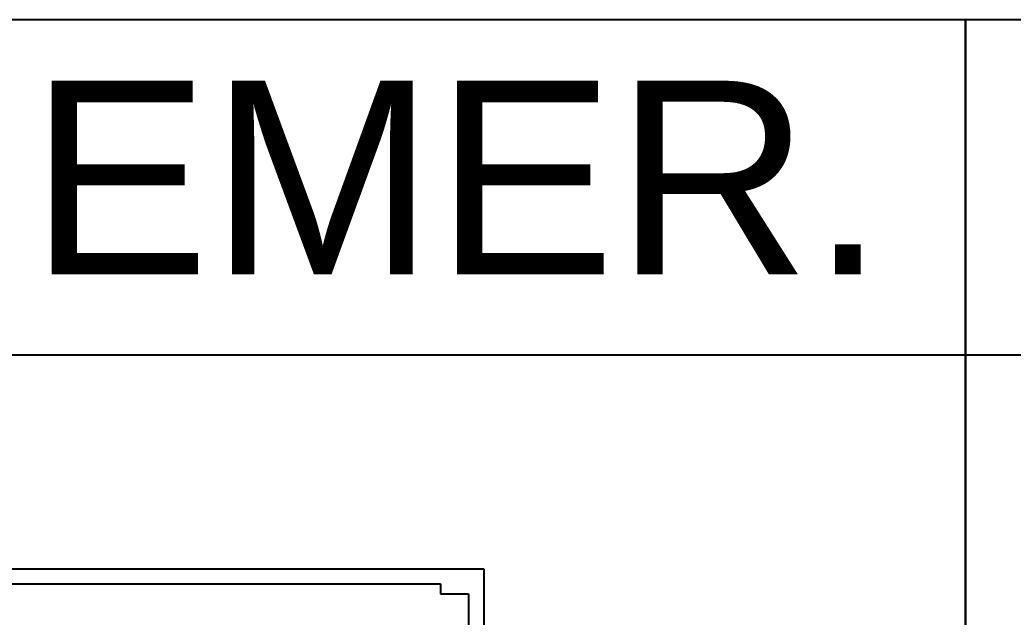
# Model space of a CAD drawing. Header units: millimetres. Extents: x 165 to 269, y 52 to 121.
# Drawn here: x 201.47 to 211.35, y 62.84 to 68.79 of the extents above; entities that cross this region are included whole.
import ezdxf

# ---------------------------------------------------------------- set-up
doc = ezdxf.new("R2010")
doc.units = ezdxf.units.MM
doc.layers.add('FAM ARQUITETURA', color=253, linetype='Continuous')
doc.styles.get("Standard").update_dxf_attribs({"font": 'arial.ttf'})

# ---------------------------------------------------------------- blocks, each defined once
blk = doc.blocks.new('FAM ARQUITETURA')
at = {"layer": 'FAM ARQUITETURA'}
for p, q in [((-0.15, 0.15), (16.08, 0.15)), ((16.08, 0.15), (16.08, -1.42)), ((11, 0), (15.65, 0)), ((15.65, 0), (15.65, -0.1)), ((15.65, -0.1), (15.93, -0.1)), ((15.93, -0.1), (15.93, -1.42))]:
    blk.add_line(p, q, dxfattribs=at)

msp = doc.modelspace()

# ---------------------------------------------------------------- linework, layer by layer
at = {"layer": 'FAM ARQUITETURA'}
for points in [[(185.1417, 65.455), (210.8746, 65.455), (210.8746, 68.7879), (185.1417, 68.7879)], [(210.8746, 65.455), (239.6908, 65.455), (239.6908, 68.7879), (210.8746, 68.7879)], [(185.1417, 65.455), (210.8746, 65.455), (210.8746, 51.9144), (185.1417, 51.9144)], [(210.8746, 65.455), (239.6908, 65.455), (239.6908, 51.9144), (210.8746, 51.9144)]]:
    msp.add_lwpolyline(points, close=True, dxfattribs=at)

# ---------------------------------------------------------------- block references
msp.add_blockref('FAM ARQUITETURA', (190.0015, 63.1755), dxfattribs=at)

# ---------------------------------------------------------------- texts
msp.add_text('AR COND E EMER.', height=1.925421, dxfattribs=at).set_placement((185.8715, 66.2563))

doc.saveas('drawing.dxf')
